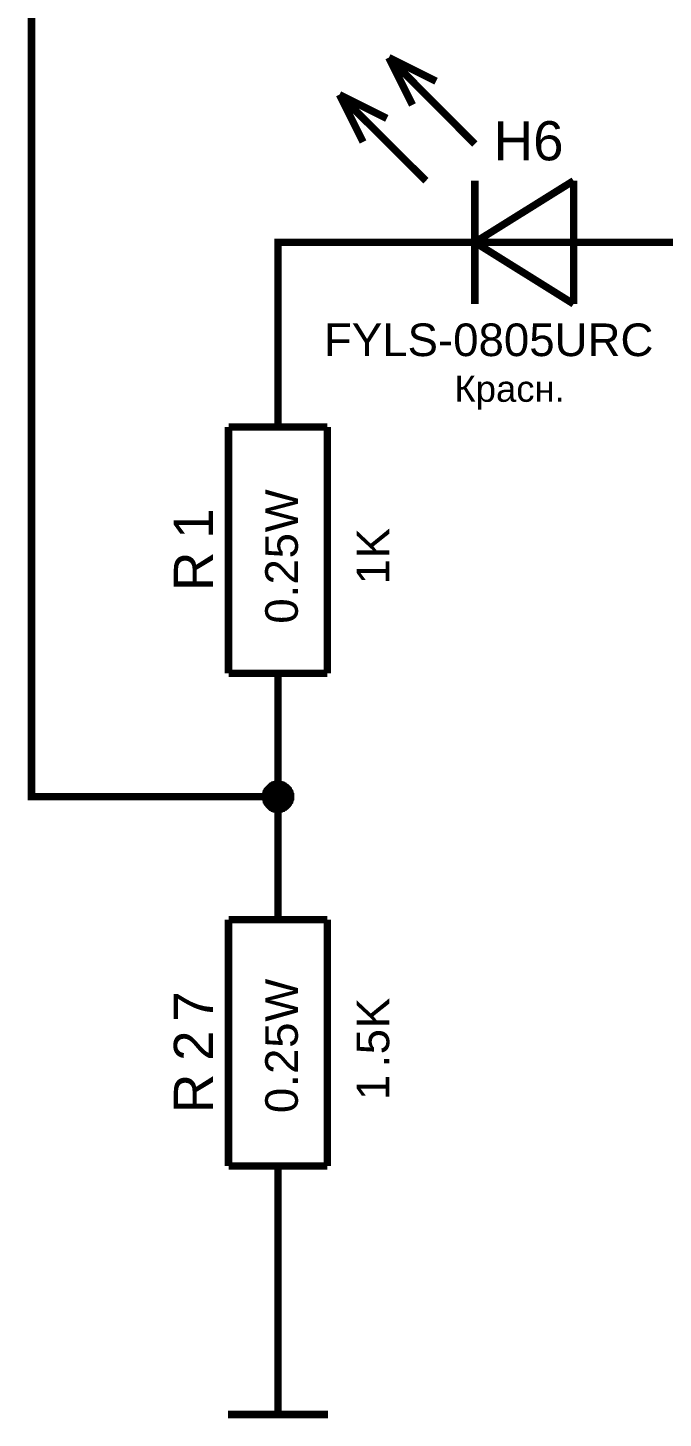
# Model space of a CAD drawing. Header units: millimetres. Extents: x -2024 to 917, y -725 to 13.
# Drawn here: x -1831.6 to -1805.8, y -694.4 to -638 of the extents above; entities that cross this region are included whole.
import ezdxf

# ---------------------------------------------------------------- set-up
doc = ezdxf.new("R2010")
doc.units = ezdxf.units.MM
doc.styles.get("Standard").update_dxf_attribs({"font": 'arial.ttf'})

msp = doc.modelspace()

# ---------------------------------------------------------------- linework, layer by layer
at = {"color": 7}
for points, const_width in [([(-1821.462, -669.167), (-1831.459, -669.167), (-1831.459, -569.168)], 0.3), ([(-1813.468, -642.673), (-1816.96, -639.162)], 0.3), ([(-1816, -641.083), (-1816.96, -639.162)], 0.3), ([(-1816.96, -639.162), (-1815.04, -640.123)], 0.3), ([(-1815.454, -644.163), (-1818.963, -640.669)], 0.3), ([(-1818.003, -642.59), (-1818.963, -640.669)], 0.3), ([(-1818.963, -640.669), (-1817.043, -641.63)], 0.3), ([(-1813.468, -646.663), (-1809.463, -644.163)], 0.3), ([(-1813.468, -644.163), (-1813.468, -649.164)], 0.3), ([(-1809.463, -644.163), (-1809.463, -649.164)], 0.3), ([(-1816.464, -646.663), (-1821.462, -646.663), (-1821.462, -651.664)], 0.3), ([(-1813.965, -646.663), (-1816.464, -646.663)], 0.3), ([(-1808.966, -646.663), (-1813.965, -646.663)], 0.3), ([(-1809.463, -649.164), (-1813.468, -646.663)], 0.3), ([(-1808.966, -646.663), (-1806.467, -646.663)], 0.3), ([(-1788.972, -646.663), (-1806.467, -646.663)], 0.3), ([(-1821.462, -654.165), (-1821.462, -651.664)], 0.3), ([(-1823.465, -654.165), (-1819.46, -654.165)], 0.3), ([(-1823.465, -664.166), (-1823.465, -654.165)], 0.3), ([(-1819.46, -664.166), (-1819.46, -654.165)], 0.3), ([(-1823.465, -664.166), (-1819.46, -664.166)], 0.3), ([(-1821.462, -664.166), (-1821.462, -666.667)], 0.3), ([(-1821.462, -671.667), (-1821.462, -669.167), (-1821.462, -666.667)], 0.3), ([(-1821.959, -669.167), (-1821.959, -669.134), (-1821.959, -669.117), (-1821.959, -669.084), (-1821.942, -669.068), (-1821.942, -669.035), (-1821.942, -669.018), (-1821.926, -669.001), (-1821.926, -668.968), (-1821.909, -668.952), (-1821.893, -668.935), (-1821.893, -668.902), (-1821.876, -668.885), (-1821.859, -668.869), (-1821.843, -668.852), (-1821.826, -668.836), (-1821.81, -668.819), (-1821.793, -668.803), (-1821.777, -668.786), (-1821.76, -668.77), (-1821.744, -668.753), (-1821.727, -668.736), (-1821.694, -668.736), (-1821.677, -668.72), (-1821.661, -668.703), (-1821.628, -668.703), (-1821.611, -668.687), (-1821.595, -668.687), (-1821.561, -668.687), (-1821.545, -668.67), (-1821.512, -668.67), (-1821.495, -668.67), (-1821.462, -668.67)], 0.3), ([(-1821.959, -669.167), (-1821.959, -669.134), (-1821.959, -669.117), (-1821.959, -669.084), (-1821.942, -669.068), (-1821.942, -669.035), (-1821.942, -669.018), (-1821.926, -669.001), (-1821.926, -668.968), (-1821.909, -668.952), (-1821.893, -668.935), (-1821.893, -668.902), (-1821.876, -668.885), (-1821.859, -668.869), (-1821.843, -668.852), (-1821.826, -668.836), (-1821.81, -668.819), (-1821.793, -668.803), (-1821.777, -668.786), (-1821.76, -668.77), (-1821.744, -668.753), (-1821.727, -668.736), (-1821.694, -668.736), (-1821.677, -668.72), (-1821.661, -668.703), (-1821.628, -668.703), (-1821.611, -668.687), (-1821.595, -668.687), (-1821.561, -668.687), (-1821.545, -668.67), (-1821.512, -668.67), (-1821.495, -668.67), (-1821.462, -668.67)], 0.3), ([(-1821.959, -669.167), (-1821.959, -669.134), (-1821.959, -669.117), (-1821.959, -669.084), (-1821.942, -669.068), (-1821.942, -669.035), (-1821.942, -669.018), (-1821.926, -669.001), (-1821.926, -668.968), (-1821.909, -668.952), (-1821.893, -668.935), (-1821.893, -668.902), (-1821.876, -668.885), (-1821.859, -668.869), (-1821.843, -668.852), (-1821.826, -668.836), (-1821.81, -668.819), (-1821.793, -668.803), (-1821.777, -668.786), (-1821.76, -668.77), (-1821.744, -668.753), (-1821.727, -668.736), (-1821.694, -668.736), (-1821.677, -668.72), (-1821.661, -668.703), (-1821.628, -668.703), (-1821.611, -668.687), (-1821.595, -668.687), (-1821.561, -668.687), (-1821.545, -668.67), (-1821.512, -668.67), (-1821.495, -668.67), (-1821.462, -668.67)], 0.3), ([(-1821.959, -669.167), (-1821.959, -669.134), (-1821.959, -669.117), (-1821.959, -669.084), (-1821.942, -669.068), (-1821.942, -669.035), (-1821.942, -669.018), (-1821.926, -669.001), (-1821.926, -668.968), (-1821.909, -668.952), (-1821.893, -668.935), (-1821.893, -668.902), (-1821.876, -668.885), (-1821.859, -668.869), (-1821.843, -668.852), (-1821.826, -668.836), (-1821.81, -668.819), (-1821.793, -668.803), (-1821.777, -668.786), (-1821.76, -668.77), (-1821.744, -668.753), (-1821.727, -668.736), (-1821.694, -668.736), (-1821.677, -668.72), (-1821.661, -668.703), (-1821.628, -668.703), (-1821.611, -668.687), (-1821.595, -668.687), (-1821.561, -668.687), (-1821.545, -668.67), (-1821.512, -668.67), (-1821.495, -668.67), (-1821.462, -668.67)], 0.3), ([(-1821.959, -669.167), (-1821.959, -669.134), (-1821.959, -669.117), (-1821.959, -669.084), (-1821.942, -669.068), (-1821.942, -669.035), (-1821.942, -669.018), (-1821.926, -669.001), (-1821.926, -668.968), (-1821.909, -668.952), (-1821.893, -668.935), (-1821.893, -668.902), (-1821.876, -668.885), (-1821.859, -668.869), (-1821.843, -668.852), (-1821.826, -668.836), (-1821.81, -668.819), (-1821.793, -668.803), (-1821.777, -668.786), (-1821.76, -668.77), (-1821.744, -668.753), (-1821.727, -668.736), (-1821.694, -668.736), (-1821.677, -668.72), (-1821.661, -668.703), (-1821.628, -668.703), (-1821.611, -668.687), (-1821.595, -668.687), (-1821.561, -668.687), (-1821.545, -668.67), (-1821.512, -668.67), (-1821.495, -668.67), (-1821.462, -668.67)], 0.0991), ([(-1821.959, -669.167), (-1821.959, -669.134), (-1821.959, -669.117), (-1821.959, -669.084), (-1821.942, -669.068), (-1821.942, -669.035), (-1821.942, -669.018), (-1821.926, -669.001), (-1821.926, -668.968), (-1821.909, -668.952), (-1821.893, -668.935), (-1821.893, -668.902), (-1821.876, -668.885), (-1821.859, -668.869), (-1821.843, -668.852), (-1821.826, -668.836), (-1821.81, -668.819), (-1821.793, -668.803), (-1821.777, -668.786), (-1821.76, -668.77), (-1821.744, -668.753), (-1821.727, -668.736), (-1821.694, -668.736), (-1821.677, -668.72), (-1821.661, -668.703), (-1821.628, -668.703), (-1821.611, -668.687), (-1821.595, -668.687), (-1821.561, -668.687), (-1821.545, -668.67), (-1821.512, -668.67), (-1821.495, -668.67), (-1821.462, -668.67)], 0.0991), ([(-1821.959, -669.167), (-1821.959, -669.134), (-1821.959, -669.117), (-1821.959, -669.084), (-1821.942, -669.068), (-1821.942, -669.035), (-1821.942, -669.018), (-1821.926, -669.001), (-1821.926, -668.968), (-1821.909, -668.952), (-1821.893, -668.935), (-1821.893, -668.902), (-1821.876, -668.885), (-1821.859, -668.869), (-1821.843, -668.852), (-1821.826, -668.836), (-1821.81, -668.819), (-1821.793, -668.803), (-1821.777, -668.786), (-1821.76, -668.77), (-1821.744, -668.753), (-1821.727, -668.736), (-1821.694, -668.736), (-1821.677, -668.72), (-1821.661, -668.703), (-1821.628, -668.703), (-1821.611, -668.687), (-1821.595, -668.687), (-1821.561, -668.687), (-1821.545, -668.67), (-1821.512, -668.67), (-1821.495, -668.67), (-1821.462, -668.67)], 0.0991), ([(-1821.959, -669.167), (-1821.959, -669.134), (-1821.959, -669.117), (-1821.959, -669.084), (-1821.942, -669.068), (-1821.942, -669.035), (-1821.942, -669.018), (-1821.926, -669.001), (-1821.926, -668.968), (-1821.909, -668.952), (-1821.893, -668.935), (-1821.893, -668.902), (-1821.876, -668.885), (-1821.859, -668.869), (-1821.843, -668.852), (-1821.826, -668.836), (-1821.81, -668.819), (-1821.793, -668.803), (-1821.777, -668.786), (-1821.76, -668.77), (-1821.744, -668.753), (-1821.727, -668.736), (-1821.694, -668.736), (-1821.677, -668.72), (-1821.661, -668.703), (-1821.628, -668.703), (-1821.611, -668.687), (-1821.595, -668.687), (-1821.561, -668.687), (-1821.545, -668.67), (-1821.512, -668.67), (-1821.495, -668.67), (-1821.462, -668.67)], 0.0991), ([(-1821.462, -668.67), (-1821.462, -668.67)], 0.3), ([(-1821.462, -668.67), (-1821.429, -668.67), (-1821.413, -668.67), (-1821.379, -668.67), (-1821.363, -668.687), (-1821.33, -668.687), (-1821.313, -668.687), (-1821.28, -668.703), (-1821.264, -668.703), (-1821.247, -668.72), (-1821.214, -668.736), (-1821.197, -668.736), (-1821.181, -668.753), (-1821.164, -668.77), (-1821.131, -668.786), (-1821.115, -668.803), (-1821.098, -668.819), (-1821.082, -668.836), (-1821.065, -668.852), (-1821.048, -668.869), (-1821.032, -668.885), (-1821.032, -668.902), (-1821.015, -668.935), (-1820.999, -668.952), (-1820.982, -668.968), (-1820.982, -669.001), (-1820.966, -669.018), (-1820.966, -669.035), (-1820.966, -669.068), (-1820.949, -669.084), (-1820.949, -669.117), (-1820.949, -669.134), (-1820.949, -669.167)], 0.3), ([(-1821.462, -668.67), (-1821.462, -668.67)], 0.3), ([(-1821.462, -668.67), (-1821.429, -668.67), (-1821.413, -668.67), (-1821.379, -668.67), (-1821.363, -668.687), (-1821.33, -668.687), (-1821.313, -668.687), (-1821.28, -668.703), (-1821.264, -668.703), (-1821.247, -668.72), (-1821.214, -668.736), (-1821.197, -668.736), (-1821.181, -668.753), (-1821.164, -668.77), (-1821.131, -668.786), (-1821.115, -668.803), (-1821.098, -668.819), (-1821.082, -668.836), (-1821.065, -668.852), (-1821.048, -668.869), (-1821.032, -668.885), (-1821.032, -668.902), (-1821.015, -668.935), (-1820.999, -668.952), (-1820.982, -668.968), (-1820.982, -669.001), (-1820.966, -669.018), (-1820.966, -669.035), (-1820.966, -669.068), (-1820.949, -669.084), (-1820.949, -669.117), (-1820.949, -669.134), (-1820.949, -669.167)], 0.3), ([(-1821.462, -668.67), (-1821.462, -668.67)], 0.3), ([(-1821.462, -668.67), (-1821.429, -668.67), (-1821.413, -668.67), (-1821.379, -668.67), (-1821.363, -668.687), (-1821.33, -668.687), (-1821.313, -668.687), (-1821.28, -668.703), (-1821.264, -668.703), (-1821.247, -668.72), (-1821.214, -668.736), (-1821.197, -668.736), (-1821.181, -668.753), (-1821.164, -668.77), (-1821.131, -668.786), (-1821.115, -668.803), (-1821.098, -668.819), (-1821.082, -668.836), (-1821.065, -668.852), (-1821.048, -668.869), (-1821.032, -668.885), (-1821.032, -668.902), (-1821.015, -668.935), (-1820.999, -668.952), (-1820.982, -668.968), (-1820.982, -669.001), (-1820.966, -669.018), (-1820.966, -669.035), (-1820.966, -669.068), (-1820.949, -669.084), (-1820.949, -669.117), (-1820.949, -669.134), (-1820.949, -669.167)], 0.3), ([(-1821.462, -668.67), (-1821.462, -668.67)], 0.3), ([(-1821.462, -668.67), (-1821.429, -668.67), (-1821.413, -668.67), (-1821.379, -668.67), (-1821.363, -668.687), (-1821.33, -668.687), (-1821.313, -668.687), (-1821.28, -668.703), (-1821.264, -668.703), (-1821.247, -668.72), (-1821.214, -668.736), (-1821.197, -668.736), (-1821.181, -668.753), (-1821.164, -668.77), (-1821.131, -668.786), (-1821.115, -668.803), (-1821.098, -668.819), (-1821.082, -668.836), (-1821.065, -668.852), (-1821.048, -668.869), (-1821.032, -668.885), (-1821.032, -668.902), (-1821.015, -668.935), (-1820.999, -668.952), (-1820.982, -668.968), (-1820.982, -669.001), (-1820.966, -669.018), (-1820.966, -669.035), (-1820.966, -669.068), (-1820.949, -669.084), (-1820.949, -669.117), (-1820.949, -669.134), (-1820.949, -669.167)], 0.3), ([(-1821.462, -668.67), (-1821.462, -668.67)], 0.0991), ([(-1821.462, -668.67), (-1821.429, -668.67), (-1821.413, -668.67), (-1821.379, -668.67), (-1821.363, -668.687), (-1821.33, -668.687), (-1821.313, -668.687), (-1821.28, -668.703), (-1821.264, -668.703), (-1821.247, -668.72), (-1821.214, -668.736), (-1821.197, -668.736), (-1821.181, -668.753), (-1821.164, -668.77), (-1821.131, -668.786), (-1821.115, -668.803), (-1821.098, -668.819), (-1821.082, -668.836), (-1821.065, -668.852), (-1821.048, -668.869), (-1821.032, -668.885), (-1821.032, -668.902), (-1821.015, -668.935), (-1820.999, -668.952), (-1820.982, -668.968), (-1820.982, -669.001), (-1820.966, -669.018), (-1820.966, -669.035), (-1820.966, -669.068), (-1820.949, -669.084), (-1820.949, -669.117), (-1820.949, -669.134), (-1820.949, -669.167)], 0.0991), ([(-1821.462, -668.67), (-1821.462, -668.67)], 0.0991), ([(-1821.462, -668.67), (-1821.429, -668.67), (-1821.413, -668.67), (-1821.379, -668.67), (-1821.363, -668.687), (-1821.33, -668.687), (-1821.313, -668.687), (-1821.28, -668.703), (-1821.264, -668.703), (-1821.247, -668.72), (-1821.214, -668.736), (-1821.197, -668.736), (-1821.181, -668.753), (-1821.164, -668.77), (-1821.131, -668.786), (-1821.115, -668.803), (-1821.098, -668.819), (-1821.082, -668.836), (-1821.065, -668.852), (-1821.048, -668.869), (-1821.032, -668.885), (-1821.032, -668.902), (-1821.015, -668.935), (-1820.999, -668.952), (-1820.982, -668.968), (-1820.982, -669.001), (-1820.966, -669.018), (-1820.966, -669.035), (-1820.966, -669.068), (-1820.949, -669.084), (-1820.949, -669.117), (-1820.949, -669.134), (-1820.949, -669.167)], 0.0991), ([(-1821.462, -668.67), (-1821.462, -668.67)], 0.0991), ([(-1821.462, -668.67), (-1821.429, -668.67), (-1821.413, -668.67), (-1821.379, -668.67), (-1821.363, -668.687), (-1821.33, -668.687), (-1821.313, -668.687), (-1821.28, -668.703), (-1821.264, -668.703), (-1821.247, -668.72), (-1821.214, -668.736), (-1821.197, -668.736), (-1821.181, -668.753), (-1821.164, -668.77), (-1821.131, -668.786), (-1821.115, -668.803), (-1821.098, -668.819), (-1821.082, -668.836), (-1821.065, -668.852), (-1821.048, -668.869), (-1821.032, -668.885), (-1821.032, -668.902), (-1821.015, -668.935), (-1820.999, -668.952), (-1820.982, -668.968), (-1820.982, -669.001), (-1820.966, -669.018), (-1820.966, -669.035), (-1820.966, -669.068), (-1820.949, -669.084), (-1820.949, -669.117), (-1820.949, -669.134), (-1820.949, -669.167)], 0.0991), ([(-1821.462, -668.67), (-1821.462, -668.67)], 0.0991), ([(-1821.462, -668.67), (-1821.429, -668.67), (-1821.413, -668.67), (-1821.379, -668.67), (-1821.363, -668.687), (-1821.33, -668.687), (-1821.313, -668.687), (-1821.28, -668.703), (-1821.264, -668.703), (-1821.247, -668.72), (-1821.214, -668.736), (-1821.197, -668.736), (-1821.181, -668.753), (-1821.164, -668.77), (-1821.131, -668.786), (-1821.115, -668.803), (-1821.098, -668.819), (-1821.082, -668.836), (-1821.065, -668.852), (-1821.048, -668.869), (-1821.032, -668.885), (-1821.032, -668.902), (-1821.015, -668.935), (-1820.999, -668.952), (-1820.982, -668.968), (-1820.982, -669.001), (-1820.966, -669.018), (-1820.966, -669.035), (-1820.966, -669.068), (-1820.949, -669.084), (-1820.949, -669.117), (-1820.949, -669.134), (-1820.949, -669.167)], 0.0991), ([(-1821.462, -669.68), (-1821.495, -669.68), (-1821.512, -669.68), (-1821.545, -669.68), (-1821.561, -669.664), (-1821.595, -669.664), (-1821.611, -669.664), (-1821.628, -669.647), (-1821.661, -669.647), (-1821.677, -669.631), (-1821.694, -669.614), (-1821.727, -669.598), (-1821.744, -669.598), (-1821.76, -669.581), (-1821.777, -669.564), (-1821.793, -669.548), (-1821.81, -669.531), (-1821.826, -669.515), (-1821.843, -669.498), (-1821.859, -669.465), (-1821.876, -669.448), (-1821.893, -669.432), (-1821.893, -669.415), (-1821.909, -669.382), (-1821.926, -669.366), (-1821.926, -669.349), (-1821.942, -669.316), (-1821.942, -669.299), (-1821.942, -669.266), (-1821.959, -669.25), (-1821.959, -669.217), (-1821.959, -669.2), (-1821.959, -669.167)], 0.3), ([(-1821.959, -669.167), (-1821.959, -669.167)], 0.3), ([(-1821.462, -669.68), (-1821.495, -669.68), (-1821.512, -669.68), (-1821.545, -669.68), (-1821.561, -669.664), (-1821.595, -669.664), (-1821.611, -669.664), (-1821.628, -669.647), (-1821.661, -669.647), (-1821.677, -669.631), (-1821.694, -669.614), (-1821.727, -669.598), (-1821.744, -669.598), (-1821.76, -669.581), (-1821.777, -669.564), (-1821.793, -669.548), (-1821.81, -669.531), (-1821.826, -669.515), (-1821.843, -669.498), (-1821.859, -669.465), (-1821.876, -669.448), (-1821.893, -669.432), (-1821.893, -669.415), (-1821.909, -669.382), (-1821.926, -669.366), (-1821.926, -669.349), (-1821.942, -669.316), (-1821.942, -669.299), (-1821.942, -669.266), (-1821.959, -669.25), (-1821.959, -669.217), (-1821.959, -669.2), (-1821.959, -669.167)], 0.3), ([(-1821.959, -669.167), (-1821.959, -669.167)], 0.3), ([(-1821.462, -669.68), (-1821.495, -669.68), (-1821.512, -669.68), (-1821.545, -669.68), (-1821.561, -669.664), (-1821.595, -669.664), (-1821.611, -669.664), (-1821.628, -669.647), (-1821.661, -669.647), (-1821.677, -669.631), (-1821.694, -669.614), (-1821.727, -669.598), (-1821.744, -669.598), (-1821.76, -669.581), (-1821.777, -669.564), (-1821.793, -669.548), (-1821.81, -669.531), (-1821.826, -669.515), (-1821.843, -669.498), (-1821.859, -669.465), (-1821.876, -669.448), (-1821.893, -669.432), (-1821.893, -669.415), (-1821.909, -669.382), (-1821.926, -669.366), (-1821.926, -669.349), (-1821.942, -669.316), (-1821.942, -669.299), (-1821.942, -669.266), (-1821.959, -669.25), (-1821.959, -669.217), (-1821.959, -669.2), (-1821.959, -669.167)], 0.3), ([(-1821.959, -669.167), (-1821.959, -669.167)], 0.3), ([(-1821.462, -669.68), (-1821.495, -669.68), (-1821.512, -669.68), (-1821.545, -669.68), (-1821.561, -669.664), (-1821.595, -669.664), (-1821.611, -669.664), (-1821.628, -669.647), (-1821.661, -669.647), (-1821.677, -669.631), (-1821.694, -669.614), (-1821.727, -669.598), (-1821.744, -669.598), (-1821.76, -669.581), (-1821.777, -669.564), (-1821.793, -669.548), (-1821.81, -669.531), (-1821.826, -669.515), (-1821.843, -669.498), (-1821.859, -669.465), (-1821.876, -669.448), (-1821.893, -669.432), (-1821.893, -669.415), (-1821.909, -669.382), (-1821.926, -669.366), (-1821.926, -669.349), (-1821.942, -669.316), (-1821.942, -669.299), (-1821.942, -669.266), (-1821.959, -669.25), (-1821.959, -669.217), (-1821.959, -669.2), (-1821.959, -669.167)], 0.3), ([(-1821.959, -669.167), (-1821.959, -669.167)], 0.3), ([(-1821.462, -669.68), (-1821.495, -669.68), (-1821.512, -669.68), (-1821.545, -669.68), (-1821.561, -669.664), (-1821.595, -669.664), (-1821.611, -669.664), (-1821.628, -669.647), (-1821.661, -669.647), (-1821.677, -669.631), (-1821.694, -669.614), (-1821.727, -669.598), (-1821.744, -669.598), (-1821.76, -669.581), (-1821.777, -669.564), (-1821.793, -669.548), (-1821.81, -669.531), (-1821.826, -669.515), (-1821.843, -669.498), (-1821.859, -669.465), (-1821.876, -669.448), (-1821.893, -669.432), (-1821.893, -669.415), (-1821.909, -669.382), (-1821.926, -669.366), (-1821.926, -669.349), (-1821.942, -669.316), (-1821.942, -669.299), (-1821.942, -669.266), (-1821.959, -669.25), (-1821.959, -669.217), (-1821.959, -669.2), (-1821.959, -669.167)], 0.0991), ([(-1821.959, -669.167), (-1821.959, -669.167)], 0.0991), ([(-1821.462, -669.68), (-1821.495, -669.68), (-1821.512, -669.68), (-1821.545, -669.68), (-1821.561, -669.664), (-1821.595, -669.664), (-1821.611, -669.664), (-1821.628, -669.647), (-1821.661, -669.647), (-1821.677, -669.631), (-1821.694, -669.614), (-1821.727, -669.598), (-1821.744, -669.598), (-1821.76, -669.581), (-1821.777, -669.564), (-1821.793, -669.548), (-1821.81, -669.531), (-1821.826, -669.515), (-1821.843, -669.498), (-1821.859, -669.465), (-1821.876, -669.448), (-1821.893, -669.432), (-1821.893, -669.415), (-1821.909, -669.382), (-1821.926, -669.366), (-1821.926, -669.349), (-1821.942, -669.316), (-1821.942, -669.299), (-1821.942, -669.266), (-1821.959, -669.25), (-1821.959, -669.217), (-1821.959, -669.2), (-1821.959, -669.167)], 0.0991), ([(-1821.959, -669.167), (-1821.959, -669.167)], 0.0991), ([(-1821.462, -669.68), (-1821.495, -669.68), (-1821.512, -669.68), (-1821.545, -669.68), (-1821.561, -669.664), (-1821.595, -669.664), (-1821.611, -669.664), (-1821.628, -669.647), (-1821.661, -669.647), (-1821.677, -669.631), (-1821.694, -669.614), (-1821.727, -669.598), (-1821.744, -669.598), (-1821.76, -669.581), (-1821.777, -669.564), (-1821.793, -669.548), (-1821.81, -669.531), (-1821.826, -669.515), (-1821.843, -669.498), (-1821.859, -669.465), (-1821.876, -669.448), (-1821.893, -669.432), (-1821.893, -669.415), (-1821.909, -669.382), (-1821.926, -669.366), (-1821.926, -669.349), (-1821.942, -669.316), (-1821.942, -669.299), (-1821.942, -669.266), (-1821.959, -669.25), (-1821.959, -669.217), (-1821.959, -669.2), (-1821.959, -669.167)], 0.0991), ([(-1821.959, -669.167), (-1821.959, -669.167)], 0.0991), ([(-1821.462, -669.68), (-1821.495, -669.68), (-1821.512, -669.68), (-1821.545, -669.68), (-1821.561, -669.664), (-1821.595, -669.664), (-1821.611, -669.664), (-1821.628, -669.647), (-1821.661, -669.647), (-1821.677, -669.631), (-1821.694, -669.614), (-1821.727, -669.598), (-1821.744, -669.598), (-1821.76, -669.581), (-1821.777, -669.564), (-1821.793, -669.548), (-1821.81, -669.531), (-1821.826, -669.515), (-1821.843, -669.498), (-1821.859, -669.465), (-1821.876, -669.448), (-1821.893, -669.432), (-1821.893, -669.415), (-1821.909, -669.382), (-1821.926, -669.366), (-1821.926, -669.349), (-1821.942, -669.316), (-1821.942, -669.299), (-1821.942, -669.266), (-1821.959, -669.25), (-1821.959, -669.217), (-1821.959, -669.2), (-1821.959, -669.167)], 0.0991), ([(-1821.959, -669.167), (-1821.959, -669.167)], 0.0991), ([(-1820.949, -669.167), (-1820.949, -669.2), (-1820.949, -669.217), (-1820.949, -669.25), (-1820.966, -669.266), (-1820.966, -669.299), (-1820.966, -669.316), (-1820.982, -669.349), (-1820.982, -669.366), (-1820.999, -669.382), (-1821.015, -669.415), (-1821.032, -669.432), (-1821.032, -669.448), (-1821.048, -669.465), (-1821.065, -669.498), (-1821.082, -669.515), (-1821.098, -669.531), (-1821.115, -669.548), (-1821.131, -669.564), (-1821.164, -669.581), (-1821.181, -669.598), (-1821.197, -669.598), (-1821.214, -669.614), (-1821.247, -669.631), (-1821.264, -669.647), (-1821.28, -669.647), (-1821.313, -669.664), (-1821.33, -669.664), (-1821.363, -669.664), (-1821.379, -669.68), (-1821.413, -669.68), (-1821.429, -669.68), (-1821.462, -669.68)], 0.3), ([(-1820.949, -669.167), (-1820.949, -669.2), (-1820.949, -669.217), (-1820.949, -669.25), (-1820.966, -669.266), (-1820.966, -669.299), (-1820.966, -669.316), (-1820.982, -669.349), (-1820.982, -669.366), (-1820.999, -669.382), (-1821.015, -669.415), (-1821.032, -669.432), (-1821.032, -669.448), (-1821.048, -669.465), (-1821.065, -669.498), (-1821.082, -669.515), (-1821.098, -669.531), (-1821.115, -669.548), (-1821.131, -669.564), (-1821.164, -669.581), (-1821.181, -669.598), (-1821.197, -669.598), (-1821.214, -669.614), (-1821.247, -669.631), (-1821.264, -669.647), (-1821.28, -669.647), (-1821.313, -669.664), (-1821.33, -669.664), (-1821.363, -669.664), (-1821.379, -669.68), (-1821.413, -669.68), (-1821.429, -669.68), (-1821.462, -669.68)], 0.3), ([(-1820.949, -669.167), (-1820.949, -669.2), (-1820.949, -669.217), (-1820.949, -669.25), (-1820.966, -669.266), (-1820.966, -669.299), (-1820.966, -669.316), (-1820.982, -669.349), (-1820.982, -669.366), (-1820.999, -669.382), (-1821.015, -669.415), (-1821.032, -669.432), (-1821.032, -669.448), (-1821.048, -669.465), (-1821.065, -669.498), (-1821.082, -669.515), (-1821.098, -669.531), (-1821.115, -669.548), (-1821.131, -669.564), (-1821.164, -669.581), (-1821.181, -669.598), (-1821.197, -669.598), (-1821.214, -669.614), (-1821.247, -669.631), (-1821.264, -669.647), (-1821.28, -669.647), (-1821.313, -669.664), (-1821.33, -669.664), (-1821.363, -669.664), (-1821.379, -669.68), (-1821.413, -669.68), (-1821.429, -669.68), (-1821.462, -669.68)], 0.3), ([(-1820.949, -669.167), (-1820.949, -669.2), (-1820.949, -669.217), (-1820.949, -669.25), (-1820.966, -669.266), (-1820.966, -669.299), (-1820.966, -669.316), (-1820.982, -669.349), (-1820.982, -669.366), (-1820.999, -669.382), (-1821.015, -669.415), (-1821.032, -669.432), (-1821.032, -669.448), (-1821.048, -669.465), (-1821.065, -669.498), (-1821.082, -669.515), (-1821.098, -669.531), (-1821.115, -669.548), (-1821.131, -669.564), (-1821.164, -669.581), (-1821.181, -669.598), (-1821.197, -669.598), (-1821.214, -669.614), (-1821.247, -669.631), (-1821.264, -669.647), (-1821.28, -669.647), (-1821.313, -669.664), (-1821.33, -669.664), (-1821.363, -669.664), (-1821.379, -669.68), (-1821.413, -669.68), (-1821.429, -669.68), (-1821.462, -669.68)], 0.3), ([(-1820.949, -669.167), (-1820.949, -669.2), (-1820.949, -669.217), (-1820.949, -669.25), (-1820.966, -669.266), (-1820.966, -669.299), (-1820.966, -669.316), (-1820.982, -669.349), (-1820.982, -669.366), (-1820.999, -669.382), (-1821.015, -669.415), (-1821.032, -669.432), (-1821.032, -669.448), (-1821.048, -669.465), (-1821.065, -669.498), (-1821.082, -669.515), (-1821.098, -669.531), (-1821.115, -669.548), (-1821.131, -669.564), (-1821.164, -669.581), (-1821.181, -669.598), (-1821.197, -669.598), (-1821.214, -669.614), (-1821.247, -669.631), (-1821.264, -669.647), (-1821.28, -669.647), (-1821.313, -669.664), (-1821.33, -669.664), (-1821.363, -669.664), (-1821.379, -669.68), (-1821.413, -669.68), (-1821.429, -669.68), (-1821.462, -669.68)], 0.0991), ([(-1820.949, -669.167), (-1820.949, -669.2), (-1820.949, -669.217), (-1820.949, -669.25), (-1820.966, -669.266), (-1820.966, -669.299), (-1820.966, -669.316), (-1820.982, -669.349), (-1820.982, -669.366), (-1820.999, -669.382), (-1821.015, -669.415), (-1821.032, -669.432), (-1821.032, -669.448), (-1821.048, -669.465), (-1821.065, -669.498), (-1821.082, -669.515), (-1821.098, -669.531), (-1821.115, -669.548), (-1821.131, -669.564), (-1821.164, -669.581), (-1821.181, -669.598), (-1821.197, -669.598), (-1821.214, -669.614), (-1821.247, -669.631), (-1821.264, -669.647), (-1821.28, -669.647), (-1821.313, -669.664), (-1821.33, -669.664), (-1821.363, -669.664), (-1821.379, -669.68), (-1821.413, -669.68), (-1821.429, -669.68), (-1821.462, -669.68)], 0.0991), ([(-1820.949, -669.167), (-1820.949, -669.2), (-1820.949, -669.217), (-1820.949, -669.25), (-1820.966, -669.266), (-1820.966, -669.299), (-1820.966, -669.316), (-1820.982, -669.349), (-1820.982, -669.366), (-1820.999, -669.382), (-1821.015, -669.415), (-1821.032, -669.432), (-1821.032, -669.448), (-1821.048, -669.465), (-1821.065, -669.498), (-1821.082, -669.515), (-1821.098, -669.531), (-1821.115, -669.548), (-1821.131, -669.564), (-1821.164, -669.581), (-1821.181, -669.598), (-1821.197, -669.598), (-1821.214, -669.614), (-1821.247, -669.631), (-1821.264, -669.647), (-1821.28, -669.647), (-1821.313, -669.664), (-1821.33, -669.664), (-1821.363, -669.664), (-1821.379, -669.68), (-1821.413, -669.68), (-1821.429, -669.68), (-1821.462, -669.68)], 0.0991), ([(-1820.949, -669.167), (-1820.949, -669.2), (-1820.949, -669.217), (-1820.949, -669.25), (-1820.966, -669.266), (-1820.966, -669.299), (-1820.966, -669.316), (-1820.982, -669.349), (-1820.982, -669.366), (-1820.999, -669.382), (-1821.015, -669.415), (-1821.032, -669.432), (-1821.032, -669.448), (-1821.048, -669.465), (-1821.065, -669.498), (-1821.082, -669.515), (-1821.098, -669.531), (-1821.115, -669.548), (-1821.131, -669.564), (-1821.164, -669.581), (-1821.181, -669.598), (-1821.197, -669.598), (-1821.214, -669.614), (-1821.247, -669.631), (-1821.264, -669.647), (-1821.28, -669.647), (-1821.313, -669.664), (-1821.33, -669.664), (-1821.363, -669.664), (-1821.379, -669.68), (-1821.413, -669.68), (-1821.429, -669.68), (-1821.462, -669.68)], 0.0991), ([(-1820.949, -669.167), (-1820.949, -669.167), (-1820.949, -669.167), (-1820.949, -669.167), (-1820.949, -669.167), (-1820.949, -669.167), (-1820.949, -669.167), (-1820.949, -669.167), (-1820.949, -669.167), (-1820.949, -669.167), (-1820.949, -669.167), (-1820.949, -669.167), (-1820.949, -669.167), (-1820.949, -669.167), (-1820.949, -669.167), (-1820.949, -669.167), (-1820.949, -669.167), (-1820.949, -669.167), (-1820.949, -669.167), (-1820.949, -669.167), (-1820.949, -669.167), (-1820.949, -669.167), (-1820.949, -669.167), (-1820.949, -669.167), (-1820.949, -669.167), (-1820.949, -669.167), (-1820.949, -669.167), (-1820.949, -669.167), (-1820.949, -669.167), (-1820.949, -669.167), (-1820.949, -669.167), (-1820.949, -669.167), (-1820.949, -669.167)], 0.3), ([(-1820.949, -669.167), (-1820.949, -669.167)], 0.3), ([(-1820.949, -669.167), (-1820.949, -669.167), (-1820.949, -669.167), (-1820.949, -669.167), (-1820.949, -669.167), (-1820.949, -669.167), (-1820.949, -669.167), (-1820.949, -669.167), (-1820.949, -669.167), (-1820.949, -669.167), (-1820.949, -669.167), (-1820.949, -669.167), (-1820.949, -669.167), (-1820.949, -669.167), (-1820.949, -669.167), (-1820.949, -669.167), (-1820.949, -669.167), (-1820.949, -669.167), (-1820.949, -669.167), (-1820.949, -669.167), (-1820.949, -669.167), (-1820.949, -669.167), (-1820.949, -669.167), (-1820.949, -669.167), (-1820.949, -669.167), (-1820.949, -669.167), (-1820.949, -669.167), (-1820.949, -669.167), (-1820.949, -669.167), (-1820.949, -669.167), (-1820.949, -669.167), (-1820.949, -669.167), (-1820.949, -669.167)], 0.3), ([(-1820.949, -669.167), (-1820.949, -669.167)], 0.3), ([(-1820.949, -669.167), (-1820.949, -669.167), (-1820.949, -669.167), (-1820.949, -669.167), (-1820.949, -669.167), (-1820.949, -669.167), (-1820.949, -669.167), (-1820.949, -669.167), (-1820.949, -669.167), (-1820.949, -669.167), (-1820.949, -669.167), (-1820.949, -669.167), (-1820.949, -669.167), (-1820.949, -669.167), (-1820.949, -669.167), (-1820.949, -669.167), (-1820.949, -669.167), (-1820.949, -669.167), (-1820.949, -669.167), (-1820.949, -669.167), (-1820.949, -669.167), (-1820.949, -669.167), (-1820.949, -669.167), (-1820.949, -669.167), (-1820.949, -669.167), (-1820.949, -669.167), (-1820.949, -669.167), (-1820.949, -669.167), (-1820.949, -669.167), (-1820.949, -669.167), (-1820.949, -669.167), (-1820.949, -669.167), (-1820.949, -669.167)], 0.3), ([(-1820.949, -669.167), (-1820.949, -669.167)], 0.3), ([(-1820.949, -669.167), (-1820.949, -669.167), (-1820.949, -669.167), (-1820.949, -669.167), (-1820.949, -669.167), (-1820.949, -669.167), (-1820.949, -669.167), (-1820.949, -669.167), (-1820.949, -669.167), (-1820.949, -669.167), (-1820.949, -669.167), (-1820.949, -669.167), (-1820.949, -669.167), (-1820.949, -669.167), (-1820.949, -669.167), (-1820.949, -669.167), (-1820.949, -669.167), (-1820.949, -669.167), (-1820.949, -669.167), (-1820.949, -669.167), (-1820.949, -669.167), (-1820.949, -669.167), (-1820.949, -669.167), (-1820.949, -669.167), (-1820.949, -669.167), (-1820.949, -669.167), (-1820.949, -669.167), (-1820.949, -669.167), (-1820.949, -669.167), (-1820.949, -669.167), (-1820.949, -669.167), (-1820.949, -669.167), (-1820.949, -669.167)], 0.3), ([(-1820.949, -669.167), (-1820.949, -669.167)], 0.3), ([(-1820.949, -669.167), (-1820.949, -669.167), (-1820.949, -669.167), (-1820.949, -669.167), (-1820.949, -669.167), (-1820.949, -669.167), (-1820.949, -669.167), (-1820.949, -669.167), (-1820.949, -669.167), (-1820.949, -669.167), (-1820.949, -669.167), (-1820.949, -669.167), (-1820.949, -669.167), (-1820.949, -669.167), (-1820.949, -669.167), (-1820.949, -669.167), (-1820.949, -669.167), (-1820.949, -669.167), (-1820.949, -669.167), (-1820.949, -669.167), (-1820.949, -669.167), (-1820.949, -669.167), (-1820.949, -669.167), (-1820.949, -669.167), (-1820.949, -669.167), (-1820.949, -669.167), (-1820.949, -669.167), (-1820.949, -669.167), (-1820.949, -669.167), (-1820.949, -669.167), (-1820.949, -669.167), (-1820.949, -669.167), (-1820.949, -669.167)], 0.0991), ([(-1820.949, -669.167), (-1820.949, -669.167)], 0.0991), ([(-1820.949, -669.167), (-1820.949, -669.167), (-1820.949, -669.167), (-1820.949, -669.167), (-1820.949, -669.167), (-1820.949, -669.167), (-1820.949, -669.167), (-1820.949, -669.167), (-1820.949, -669.167), (-1820.949, -669.167), (-1820.949, -669.167), (-1820.949, -669.167), (-1820.949, -669.167), (-1820.949, -669.167), (-1820.949, -669.167), (-1820.949, -669.167), (-1820.949, -669.167), (-1820.949, -669.167), (-1820.949, -669.167), (-1820.949, -669.167), (-1820.949, -669.167), (-1820.949, -669.167), (-1820.949, -669.167), (-1820.949, -669.167), (-1820.949, -669.167), (-1820.949, -669.167), (-1820.949, -669.167), (-1820.949, -669.167), (-1820.949, -669.167), (-1820.949, -669.167), (-1820.949, -669.167), (-1820.949, -669.167), (-1820.949, -669.167)], 0.0991), ([(-1820.949, -669.167), (-1820.949, -669.167)], 0.0991), ([(-1820.949, -669.167), (-1820.949, -669.167), (-1820.949, -669.167), (-1820.949, -669.167), (-1820.949, -669.167), (-1820.949, -669.167), (-1820.949, -669.167), (-1820.949, -669.167), (-1820.949, -669.167), (-1820.949, -669.167), (-1820.949, -669.167), (-1820.949, -669.167), (-1820.949, -669.167), (-1820.949, -669.167), (-1820.949, -669.167), (-1820.949, -669.167), (-1820.949, -669.167), (-1820.949, -669.167), (-1820.949, -669.167), (-1820.949, -669.167), (-1820.949, -669.167), (-1820.949, -669.167), (-1820.949, -669.167), (-1820.949, -669.167), (-1820.949, -669.167), (-1820.949, -669.167), (-1820.949, -669.167), (-1820.949, -669.167), (-1820.949, -669.167), (-1820.949, -669.167), (-1820.949, -669.167), (-1820.949, -669.167), (-1820.949, -669.167)], 0.0991), ([(-1820.949, -669.167), (-1820.949, -669.167)], 0.0991), ([(-1820.949, -669.167), (-1820.949, -669.167), (-1820.949, -669.167), (-1820.949, -669.167), (-1820.949, -669.167), (-1820.949, -669.167), (-1820.949, -669.167), (-1820.949, -669.167), (-1820.949, -669.167), (-1820.949, -669.167), (-1820.949, -669.167), (-1820.949, -669.167), (-1820.949, -669.167), (-1820.949, -669.167), (-1820.949, -669.167), (-1820.949, -669.167), (-1820.949, -669.167), (-1820.949, -669.167), (-1820.949, -669.167), (-1820.949, -669.167), (-1820.949, -669.167), (-1820.949, -669.167), (-1820.949, -669.167), (-1820.949, -669.167), (-1820.949, -669.167), (-1820.949, -669.167), (-1820.949, -669.167), (-1820.949, -669.167), (-1820.949, -669.167), (-1820.949, -669.167), (-1820.949, -669.167), (-1820.949, -669.167), (-1820.949, -669.167)], 0.0991), ([(-1820.949, -669.167), (-1820.949, -669.167)], 0.0991), ([(-1821.462, -674.168), (-1821.462, -671.667)], 0.3), ([(-1823.465, -674.168), (-1819.46, -674.168)], 0.3), ([(-1823.465, -684.169), (-1823.465, -674.168)], 0.3), ([(-1819.46, -684.169), (-1819.46, -674.168)], 0.3), ([(-1823.465, -684.169), (-1819.46, -684.169)], 0.3), ([(-1821.462, -684.169), (-1821.462, -686.67)], 0.3), ([(-1821.462, -689.17), (-1821.462, -686.67)], 0.3), ([(-1821.462, -689.17), (-1821.462, -694.254)], 0.3), ([(-1823.481, -694.254), (-1819.426, -694.254)], 0.3)]:
    msp.add_lwpolyline(points, dxfattribs=dict(at, const_width=const_width))
at = {"color": 7, "const_width": 0.508}
msp.add_lwpolyline([(-1821.709, -669.163, 1), (-1821.201, -669.163, 1)], format="xyb", close=True, dxfattribs=at)

# ---------------------------------------------------------------- texts
at = {"color": 7}
for s, height, p in [('H6', 1.5897, (-1812.707, -643.335)), ('FYLS-0805URC', 1.32471, (-1819.592, -651.283)), ('Красн.', 1.0598, (-1814.296, -653.138))]:
    msp.add_text(s, height=height, dxfattribs=at).set_placement(p)
for s, height, p in [('W', 1.325, (-1820.651, -658.437)), ('1', 1.59, (-1824.094, -658.702)), ('5', 1.325, (-1820.651, -659.497)), ('K', 1.325, (-1816.944, -659.497)), ('R', 1.59, (-1824.094, -660.821)), ('2', 1.325, (-1820.651, -660.556)), ('1', 1.325, (-1816.944, -660.556)), ('.', 1.325, (-1820.651, -661.086)), ('0', 1.325, (-1820.651, -662.146)), ('W', 1.325, (-1820.651, -678.307)), ('7', 1.59, (-1824.094, -678.307)), ('K', 1.325, (-1816.944, -678.572)), ('5', 1.325, (-1820.651, -679.367)), ('2', 1.59, (-1824.094, -679.897)), ('5', 1.325, (-1816.944, -679.632)), ('2', 1.325, (-1820.651, -680.427)), ('.', 1.325, (-1816.944, -680.162)), ('R', 1.59, (-1824.094, -682.017)), ('.', 1.325, (-1820.651, -680.957)), ('1', 1.325, (-1816.944, -681.487)), ('0', 1.325, (-1820.651, -682.017))]:
    msp.add_text(s, height=height, rotation=90, dxfattribs=at).set_placement(p)

doc.saveas('drawing.dxf')
